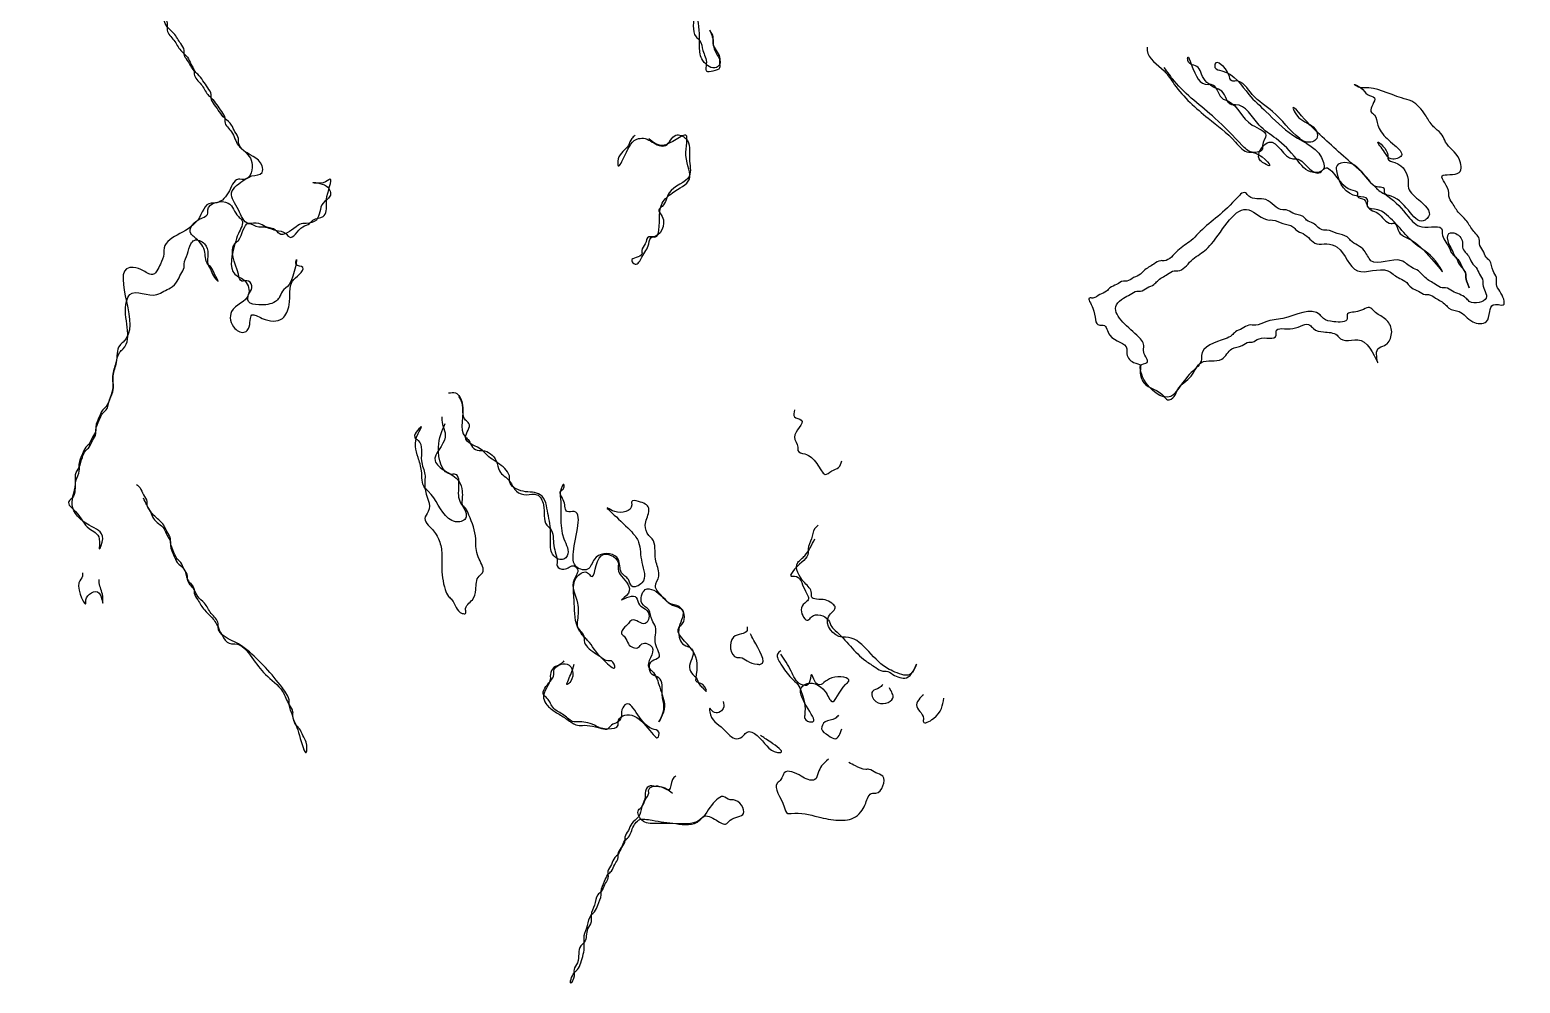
# Model space of a CAD drawing. Header units: metres. Extents: x 0 to 100, y 0 to 141.
# Drawn here: x 80.16 to 91.15, y 5.72 to 12.75 of the extents above; entities that cross this region are included whole.
import ezdxf

# ---------------------------------------------------------------- set-up
doc = ezdxf.new("R2010")
doc.units = ezdxf.units.M

msp = doc.modelspace()

# ---------------------------------------------------------------- linework, layer by layer
for points in [[(84.875, 13.825), (84.85, 13.8), (84.875, 13.625), (84.9, 13.525), (84.9, 13.475), (84.925, 13.4), (84.95, 13.25), (84.975, 13.225), (85, 13.075), (85.025, 13), (85.025, 12.95), (85.05, 12.875), (85.075, 12.7), (85.1, 12.675), (85.125, 12.6), (85.15, 12.5), (85.15, 12.45), (85.2, 12.45), (85.25, 12.475), (85.25, 12.5), (85.25, 12.55), (85.225, 12.6), (85.2, 12.65), (85.2, 12.7), (85.175, 12.75), (85.2, 12.675), (85.2, 12.65), (85.225, 12.575), (85.25, 12.5), (85.225, 12.475), (85.125, 12.525), (85.1, 12.625), (85.1, 12.675), (85.075, 12.875), (85.05, 12.925), (85.025, 12.95), (85, 13.025), (84.975, 13.1), (84.975, 13.225), (84.95, 13.4), (84.925, 13.45), (84.9, 13.475), (84.875, 13.55), (84.85, 13.65), (84.875, 13.8), (84.95, 13.8), (85, 13.775), (85.05, 13.75), (85.075, 13.725), (85.225, 13.7), (85.275, 13.675), (85.3, 13.675), (85.375, 13.65), (85.475, 13.45), (85.475, 13.55), (85.45, 13.6), (85.325, 13.65), (85.3, 13.675), (85.25, 13.7), (85.2, 13.725), (85.1, 13.725), (85.05, 13.75), (85, 13.775)], [(81, 13.025), (81.05, 12.975), (81.1, 12.9), (81.175, 12.8), (81.175, 12.75), (81.225, 12.675), (81.275, 12.6), (81.325, 12.55), (81.35, 12.5), (81.375, 12.45), (81.375, 12.425), (81.425, 12.35), (81.475, 12.275), (81.5, 12.25), (81.575, 12.15), (81.6, 12.1), (81.6, 12.075), (81.65, 12), (81.7, 11.9), (81.725, 11.875), (81.8, 11.775), (81.75, 11.65), (81.7, 11.65), (81.625, 11.55), (81.525, 11.475), (81.5, 11.475), (81.4, 11.35), (81.15, 11.125), (81.15, 11.1), (81.125, 11.025), (81.1, 10.975), (81.075, 10.95), (81, 10.975), (80.925, 11), (80.9, 11), (80.875, 10.75), (80.85, 10.45), (80.825, 10.425), (80.8, 10.3), (80.775, 10.2), (80.775, 10.1), (80.75, 10.025), (80.725, 9.975), (80.7, 9.95), (80.675, 9.9), (80.65, 9.825), (80.65, 9.8), (80.625, 9.75), (80.6, 9.7), (80.575, 9.675), (80.55, 9.625), (80.525, 9.55), (80.525, 9.5), (80.5, 9.425), (80.475, 9.3), (80.45, 9.275), (80.5, 9.2), (80.6, 9.075), (80.675, 9), (80.675, 8.925), (80.7, 9), (80.6, 9.1), (80.475, 9.25), (80.5, 9.425), (80.5, 9.475), (80.525, 9.525), (80.55, 9.6), (80.575, 9.65), (80.6, 9.675), (80.625, 9.725), (80.65, 9.775), (80.65, 9.8), (80.675, 9.875), (80.7, 9.925), (80.725, 9.95), (80.75, 10.025), (80.775, 10.1), (80.775, 10.2), (80.8, 10.3), (80.825, 10.375), (80.85, 10.4), (80.875, 10.75), (80.9, 10.8), (81.1, 10.8), (81.15, 10.825), (81.2, 10.85), (81.25, 10.9), (81.275, 10.95), (81.3, 11), (81.3, 11.025), (81.325, 11.1), (81.35, 11.175), (81.375, 11.2), (81.45, 11.175), (81.475, 11.1), (81.475, 11.025), (81.5, 10.975), (81.525, 10.925), (81.55, 10.9), (81.525, 10.95), (81.5, 11), (81.475, 11.025), (81.45, 11.125), (81.375, 11.225), (81.35, 11.25), (81.4, 11.35), (81.475, 11.4), (81.475, 11.425), (81.625, 11.475), (81.7, 11.375), (81.725, 11.35), (81.7, 11.25), (81.675, 11.175), (81.675, 10.95), (81.75, 10.9), (81.775, 10.8), (81.65, 10.675), (81.675, 10.55), (81.75, 10.525), (81.775, 10.55), (81.8, 10.65), (81.875, 10.625), (82.025, 10.625), (82.075, 10.725), (82.1, 10.9), (82.15, 10.95), (82.175, 11), (82.125, 11.025), (82.125, 11.05), (82.075, 10.875), (82.025, 10.825), (82, 10.775), (81.975, 10.75), (81.85, 10.725), (81.775, 10.75), (81.775, 10.8), (81.8, 10.85), (81.775, 10.9), (81.725, 10.9), (81.7, 10.95), (81.675, 11.175), (81.7, 11.2), (81.775, 11.325), (81.85, 11.3), (81.875, 11.3), (81.975, 11.275), (82.05, 11.25), (82.075, 11.225), (82.175, 11.3), (82.225, 11.325), (82.25, 11.35), (82.325, 11.375), (82.35, 11.475), (82.35, 11.5), (82.375, 11.65), (82.325, 11.625), (82.25, 11.625), (82.35, 11.6), (82.375, 11.525), (82.325, 11.475), (82.275, 11.35), (82.2, 11.325), (82.175, 11.325), (82.125, 11.3), (82, 11.25), (81.975, 11.275), (81.9, 11.3), (81.85, 11.325), (81.775, 11.325), (81.7, 11.425), (81.65, 11.55), (81.75, 11.65), (81.8, 11.675), (81.875, 11.7), (81.875, 11.75), (81.725, 11.875), (81.7, 11.925), (81.7, 11.95), (81.675, 12), (81.65, 12.05), (81.6, 12.1), (81.525, 12.2), (81.5, 12.25), (81.5, 12.275), (81.475, 12.325), (81.4, 12.425), (81.375, 12.45), (81.325, 12.525), (81.3, 12.575), (81.3, 12.6), (81.275, 12.65), (81.225, 12.725), (81.175, 12.775), (81.15, 12.825), (81.1, 12.9)], [(88.4, 12.625), (88.4, 12.6), (88.525, 12.45), (88.6, 12.35), (88.85, 12.1), (89.05, 11.925), (89.15, 11.85), (89.175, 11.85), (89.3, 11.75), (89.25, 11.775), (89.225, 11.8), (89.3, 11.925), (89.475, 11.8), (89.5, 11.8), (89.6, 11.725), (89.675, 11.7), (89.7, 11.725), (89.9, 11.575), (89.95, 11.55), (89.95, 11.525), (90, 11.5), (90.025, 11.45), (90.05, 11.425), (90.1, 11.4), (90.2, 11.325), (90.225, 11.325), (90.25, 11.275), (90.35, 11.2), (90.575, 10.975), (90.525, 11.05), (90.375, 11.175), (90.15, 11.4), (90.1, 11.425), (90.025, 11.45), (90.025, 11.5), (89.95, 11.525), (89.8, 11.7), (89.8, 11.75), (89.875, 11.775), (90.025, 11.65), (90.075, 11.6), (90.1, 11.575), (90.175, 11.525), (90.325, 11.375), (90.425, 11.3), (90.575, 11.275), (90.575, 11.25), (90.625, 11.15), (90.65, 11.1), (90.675, 11.075), (90.7, 11.025), (90.75, 10.95), (90.75, 10.925), (90.775, 10.85), (90.75, 10.925), (90.75, 10.95), (90.725, 11), (90.7, 11.05), (90.675, 11.075), (90.65, 11.125), (90.625, 11.175), (90.625, 11.25), (90.675, 11.25), (90.725, 11.175), (90.725, 11.15), (90.775, 11.075), (90.8, 11.025), (90.825, 11), (90.85, 10.95), (90.875, 10.9), (90.875, 10.875), (90.9, 10.775), (90.775, 10.75), (90.75, 10.775), (90.65, 10.825), (90.6, 10.85), (90.575, 10.85), (90.525, 10.875), (90.45, 10.925), (90.4, 10.975), (90.35, 11), (90.275, 11.05), (90.05, 11.05), (90, 11.125), (89.9, 11.2), (89.875, 11.225), (89.8, 11.25), (89.725, 11.275), (89.7, 11.275), (89.625, 11.325), (89.575, 11.35), (89.55, 11.375), (89.475, 11.4), (89.425, 11.425), (89.4, 11.425), (89.275, 11.5), (89.15, 11.525), (89.125, 11.55), (89.05, 11.5), (88.775, 11.25), (88.725, 11.2), (88.625, 11.125), (88.525, 11.05), (88.5, 11.05), (88.45, 11.025), (88.375, 10.975), (88.35, 10.95), (88.3, 10.925), (88.25, 10.9), (88.225, 10.9), (88.175, 10.875), (88.125, 10.85), (88.1, 10.825), (88.05, 10.8), (88, 10.775), (87.975, 10.775), (88, 10.7), (88.05, 10.575), (88.075, 10.575), (88.125, 10.5), (88.25, 10.4), (88.25, 10.375), (88.3, 10.3), (88.35, 10.275), (88.35, 10.25), (88.375, 10.15), (88.525, 10.05), (88.55, 10.025), (88.6, 10.05), (88.625, 10.1), (88.725, 10.2), (88.8, 10.3), (88.95, 10.325), (89.025, 10.4), (89.1, 10.425), (89.15, 10.45), (89.175, 10.45), (89.225, 10.475), (89.35, 10.5), (89.35, 10.525), (89.475, 10.55), (89.6, 10.575), (89.625, 10.55), (89.7, 10.525), (89.8, 10.5), (89.825, 10.475), (90, 10.45), (90.1, 10.3), (90.1, 10.4), (90.15, 10.425), (90.2, 10.5), (90.2, 10.55), (90.15, 10.625), (90.075, 10.675), (90.05, 10.7), (89.95, 10.675), (89.875, 10.65), (89.875, 10.625), (89.775, 10.6), (89.7, 10.625), (89.675, 10.65), (89.4, 10.625), (89.275, 10.6), (89.2, 10.575), (89.15, 10.575), (89.1, 10.55), (89.05, 10.525), (89.025, 10.5), (88.975, 10.475), (88.8, 10.35), (88.8, 10.325), (88.725, 10.225), (88.625, 10.1), (88.575, 10.05), (88.375, 10.175), (88.35, 10.25), (88.35, 10.275), (88.4, 10.3), (88.375, 10.375), (88.375, 10.425), (88.325, 10.5), (88.175, 10.725), (88.225, 10.775), (88.275, 10.8), (88.325, 10.825), (88.35, 10.825), (88.4, 10.85), (88.45, 10.875), (88.475, 10.9), (88.55, 10.95), (88.6, 10.975), (88.625, 10.975), (88.725, 11.05), (88.825, 11.125), (88.875, 11.175), (89.15, 11.425), (89.3, 11.35), (89.325, 11.35), (89.4, 11.325), (89.475, 11.3), (89.5, 11.275), (89.55, 11.25), (89.65, 11.175), (89.725, 11.175), (89.8, 11.15), (89.95, 10.975), (90.175, 10.975), (90.25, 10.925), (90.3, 10.9), (90.35, 10.85), (90.4, 10.825), (90.45, 10.8), (90.475, 10.8), (90.525, 10.775), (90.6, 10.725), (90.625, 10.7), (90.7, 10.675), (90.8, 10.6), (90.9, 10.6), (90.925, 10.675), (90.95, 10.725), (91.025, 10.725), (91, 10.825), (90.975, 10.875), (90.975, 10.925), (90.95, 10.975), (90.925, 11.05), (90.9, 11.075), (90.875, 11.125), (90.85, 11.175), (90.85, 11.2), (90.8, 11.275), (90.75, 11.35), (90.7, 11.4), (90.65, 11.475), (90.625, 11.525), (90.625, 11.55), (90.575, 11.675), (90.7, 11.7), (90.7, 11.8), (90.6, 11.925), (90.575, 11.975), (90.525, 12.025), (90.5, 12.05), (90.45, 12.125), (90.35, 12.225), (90.275, 12.25), (90, 12.325), (89.975, 12.325), (89.925, 12.35), (89.975, 12.325), (90.025, 12.275), (90.075, 12.25), (90.05, 12.15), (90.075, 12.125), (90.1, 12.05), (90.125, 12), (90.225, 11.9), (90.275, 11.825), (90.2, 11.8), (90.15, 11.85), (90.1, 11.925), (90.175, 11.825), (90.175, 11.8), (90.225, 11.775), (90.325, 11.625), (90.325, 11.6), (90.4, 11.5), (90.475, 11.375), (90.45, 11.35), (90.2, 11.525), (90.15, 11.55), (90.15, 11.575), (90.075, 11.6), (90.05, 11.625), (89.9, 11.775), (89.625, 12.025), (89.6, 12.05), (89.475, 12.175), (89.5, 12.125), (89.65, 12), (89.65, 11.95), (89.575, 11.925), (89.525, 11.95), (89.325, 12.15), (89.175, 12.275), (89.05, 12.375), (89.025, 12.375), (89, 12.425), (88.9, 12.5), (88.9, 12.475), (88.95, 12.45), (89.15, 12.275), (89.275, 12.15), (89.475, 11.975), (89.7, 11.775), (89.7, 11.725), (89.625, 11.7), (89.5, 11.8), (89.35, 11.95), (89.225, 12.05), (89.05, 12.2), (89.025, 12.2), (88.95, 12.3), (88.9, 12.325), (88.8, 12.425), (88.775, 12.475), (88.7, 12.525), (88.7, 12.55), (88.725, 12.5), (88.85, 12.35), (88.875, 12.35), (88.95, 12.25), (89, 12.225), (89.175, 12.05), (89.275, 11.975), (89.25, 11.9), (89.25, 11.875), (89.175, 11.85), (89.1, 11.9), (88.9, 12.1), (88.6, 12.375), (88.525, 12.475)], [(84.625, 11.975), (84.6, 11.95), (84.575, 11.9), (84.5, 11.8), (84.5, 11.75), (84.55, 11.825), (84.65, 11.95), (84.7, 11.95), (84.75, 11.925), (84.85, 11.9), (84.925, 11.975), (85, 11.95), (85.025, 11.8), (85.025, 11.675), (84.875, 11.55), (84.825, 11.45), (84.8, 11.425), (84.825, 11.375), (84.75, 11.225), (84.725, 11.225), (84.7, 11.175), (84.675, 11.125), (84.675, 11.1), (84.6, 11.05), (84.625, 11.025), (84.675, 11.075), (84.725, 11.175), (84.75, 11.225), (84.775, 11.225), (84.8, 11.275), (84.825, 11.475), (84.9, 11.55), (85.025, 11.65), (85, 11.825), (85, 11.975), (84.825, 11.9), (84.725, 11.95)], [(83.25, 10.075), (83.3, 10.075), (83.35, 10), (83.375, 9.75), (83.4, 9.725), (83.425, 9.675), (83.475, 9.65), (83.5, 9.65), (83.6, 9.575), (83.625, 9.5), (83.7, 9.425), (83.75, 9.35), (83.825, 9.325), (83.9, 9.325), (83.95, 9.25), (83.975, 9.1), (84, 9.075), (84.025, 8.95), (84.05, 8.825), (84.05, 8.8), (84.1, 8.775), (84.175, 8.8), (84.2, 8.775), (84.175, 8.7), (84.2, 8.525), (84.2, 8.4), (84.2, 8.35), (84.25, 8.275), (84.25, 8.25), (84.275, 8.2), (84.375, 8.125), (84.4, 8.1), (84.475, 8.05), (84.45, 8.1), (84.425, 8.1), (84.375, 8.125), (84.275, 8.25), (84.25, 8.275), (84.2, 8.35), (84.175, 8.55), (84.175, 8.675), (84.2, 8.725), (84.275, 8.75), (84.3, 8.725), (84.375, 8.875), (84.5, 8.825), (84.5, 8.775), (84.525, 8.725), (84.575, 8.6), (84.525, 8.55), (84.625, 8.575), (84.65, 8.525), (84.725, 8.45), (84.7, 8.375), (84.6, 8.4), (84.575, 8.375), (84.55, 8.35), (84.525, 8.3), (84.55, 8.275), (84.575, 8.225), (84.65, 8.2), (84.675, 8.225), (84.75, 8.2), (84.725, 8.05), (84.75, 8.025), (84.8, 7.925), (84.825, 7.85), (84.825, 7.7), (84.8, 7.65), (84.825, 7.7), (84.825, 7.85), (84.8, 7.975), (84.75, 8), (84.75, 8.1), (84.8, 8.125), (84.775, 8.225), (84.775, 8.35), (84.75, 8.4), (84.725, 8.475), (84.675, 8.525), (84.7, 8.625), (84.825, 8.575), (84.85, 8.55), (84.875, 8.525), (84.975, 8.475), (84.95, 8.35), (84.95, 8.275), (84.975, 8.225), (85.025, 8.2), (85.05, 8.175), (85.025, 8.05), (85.05, 8), (85.075, 7.975), (85.1, 7.925), (85.125, 7.9), (85.15, 7.875), (85.125, 7.925), (85.075, 7.95), (85.075, 7.975), (85.05, 8.175), (84.95, 8.35), (84.975, 8.375), (84.95, 8.5), (84.875, 8.525), (84.825, 8.575), (84.775, 8.65), (84.8, 8.725), (84.8, 8.75), (84.775, 8.85), (84.75, 9), (84.725, 9.025), (84.7, 9.1), (84.725, 9.2), (84.725, 9.225), (84.65, 9.275), (84.6, 9.275), (84.6, 9.25), (84.475, 9.2), (84.425, 9.225), (84.6, 9.05), (84.65, 8.975), (84.675, 8.825), (84.675, 8.675), (84.6, 8.65), (84.575, 8.7), (84.55, 8.725), (84.525, 8.75), (84.5, 8.85), (84.475, 8.875), (84.325, 8.85), (84.275, 8.775), (84.225, 8.775), (84.2, 9.075), (84.175, 9.2), (84.125, 9.2), (84.1, 9.275), (84.075, 9.35), (84.1, 9.375), (84.1, 9.4), (84.075, 9.35), (84.075, 9.3), (84.1, 9), (84.125, 8.875), (84.1, 8.85), (84.025, 8.875), (84, 8.975), (84, 9.075), (83.975, 9.225), (83.95, 9.3), (83.925, 9.325), (83.8, 9.35), (83.7, 9.425), (83.7, 9.45), (83.625, 9.55), (83.525, 9.625), (83.5, 9.65), (83.375, 9.75), (83.4, 9.85), (83.375, 9.875), (83.35, 10), (83.325, 10.05)], [(83.2, 9.9), (83.2, 9.875), (83.225, 9.75), (83.15, 9.575), (83.225, 9.5), (83.325, 9.425), (83.35, 9.35), (83.35, 9.3), (83.35, 9.25), (83.375, 9.2), (83.375, 9.15), (83.3, 9.125), (83.25, 9.15), (83.1, 9.35), (83.075, 9.375), (83.05, 9.5), (83.025, 9.6), (83.025, 9.775), (83.05, 9.825), (83, 9.75), (83.025, 9.725), (83.05, 9.575), (83.075, 9.475), (83.075, 9.375), (83.1, 9.2), (83.075, 9.15), (83.1, 9.1), (83.125, 9.075), (83.175, 9), (83.2, 8.9), (83.2, 8.8), (83.225, 8.625), (83.25, 8.575), (83.275, 8.55), (83.35, 8.45), (83.375, 8.45), (83.375, 8.475), (83.425, 8.55), (83.45, 8.625), (83.475, 8.725), (83.5, 8.75), (83.475, 8.85), (83.45, 8.975), (83.45, 9), (83.4, 9.175), (83.375, 9.225), (83.35, 9.25), (83.325, 9.375), (83.3, 9.475), (83.275, 9.475), (83.175, 9.675), (83.225, 9.85)], [(85.8, 9.95), (85.8, 9.9), (85.85, 9.875), (85.8, 9.75), (85.825, 9.675), (85.825, 9.65), (85.875, 9.625), (85.925, 9.6), (86, 9.5), (86.025, 9.475), (86.075, 9.5), (86.125, 9.525), (86.15, 9.575)], [(80.95, 9.4), (80.975, 9.375), (81, 9.325), (81.025, 9.275), (81.025, 9.25), (81.05, 9.2), (81.075, 9.15), (81.15, 9.075), (81.175, 9.025), (81.2, 8.975), (81.2, 8.95), (81.225, 8.875), (81.25, 8.825), (81.3, 8.775), (81.325, 8.7), (81.375, 8.625), (81.375, 8.6), (81.4, 8.55), (81.45, 8.475), (81.5, 8.425), (81.55, 8.35), (81.65, 8.225), (81.675, 8.225), (81.8, 8.125), (81.9, 8), (82.025, 7.875), (82.075, 7.775), (82.1, 7.725), (82.1, 7.7), (82.125, 7.625), (82.15, 7.55), (82.2, 7.425), (82.2, 7.5), (82.175, 7.55), (82.15, 7.6), (82.125, 7.625), (82.1, 7.7), (82.075, 7.775), (82.075, 7.8), (82.025, 7.9), (81.9, 8.05), (81.85, 8.1), (81.7, 8.225), (81.55, 8.35), (81.55, 8.375), (81.5, 8.45), (81.45, 8.525), (81.4, 8.575), (81.375, 8.625), (81.325, 8.7), (81.325, 8.725), (81.3, 8.775), (81.275, 8.825), (81.25, 8.85), (81.225, 8.9), (81.2, 8.975), (81.2, 9), (81.175, 9.05), (81.15, 9.1), (81.075, 9.175), (81.025, 9.25), (81, 9.3)], [(85.975, 9.1), (85.95, 9.075), (85.925, 9), (85.9, 8.925), (85.9, 8.9), (85.8, 8.775), (85.775, 8.725), (85.8, 8.725), (85.875, 8.625), (85.9, 8.55), (85.875, 8.525), (85.85, 8.475), (85.9, 8.4), (85.925, 8.425), (86.05, 8.4), (86.075, 8.35), (86.1, 8.325), (86.325, 8.1), (86.4, 8.05), (86.45, 8.025), (86.475, 8.025), (86.525, 8), (86.625, 7.975), (86.675, 8.025), (86.7, 8.075), (86.675, 8.025), (86.65, 8), (86.525, 8.025), (86.475, 8.05), (86.175, 8.275), (86.15, 8.275), (86.05, 8.425), (86.1, 8.5), (86.075, 8.525), (86.025, 8.55), (85.925, 8.575), (85.925, 8.6), (85.875, 8.675), (85.825, 8.825), (85.85, 8.85), (85.875, 8.875), (85.95, 9)], [(80.55, 8.75), (80.55, 8.725), (80.525, 8.675), (80.575, 8.525), (80.575, 8.55), (80.675, 8.6), (80.7, 8.525), (80.7, 8.575), (80.675, 8.675), (80.675, 8.7)], [(85.45, 8.35), (85.45, 8.325), (85.35, 8.275), (85.375, 8.125), (85.4, 8.125), (85.45, 8.1), (85.525, 8.075), (85.55, 8.075), (85.5, 8.25), (85.475, 8.3)], [(85.7, 8.175), (85.675, 8.15), (85.7, 8.075), (85.775, 7.975), (85.825, 7.925), (85.85, 7.875), (85.875, 7.7), (85.875, 7.675), (85.925, 7.65), (85.85, 7.9), (85.875, 7.925), (86.025, 7.875), (86.075, 7.8), (86.175, 7.925), (86.2, 7.95), (86.075, 7.975), (85.975, 7.925), (85.95, 7.95), (85.925, 8), (85.9, 7.925), (85.85, 7.925), (85.775, 8.025), (85.7, 8.15)], [(84.1, 8.1), (84.075, 8.075), (84.025, 8.05), (84, 8), (84, 7.975), (83.95, 7.825), (83.975, 7.775), (84, 7.75), (84.075, 7.7), (84.15, 7.65), (84.2, 7.625), (84.25, 7.625), (84.425, 7.6), (84.5, 7.625), (84.5, 7.65), (84.6, 7.7), (84.8, 7.55), (84.8, 7.575), (84.75, 7.6), (84.55, 7.775), (84.525, 7.725), (84.525, 7.7), (84.5, 7.65), (84.45, 7.625), (84.425, 7.6), (84.325, 7.625), (84.2, 7.65), (84.175, 7.65), (84.1, 7.7), (84.025, 7.75), (83.975, 7.825), (83.95, 7.85), (84, 7.95), (84.025, 8), (84.025, 8.025), (84.125, 8.075), (84.15, 7.95), (84.125, 7.925), (84.15, 8), (84.175, 8.075)], [(86.45, 7.925), (86.425, 7.9), (86.375, 7.875), (86.4, 7.8), (86.525, 7.825), (86.5, 7.9)], [(86.75, 7.85), (86.725, 7.825), (86.7, 7.775), (86.75, 7.675), (86.75, 7.65), (86.825, 7.675), (86.9, 7.825)], [(85.275, 7.8), (85.275, 7.75), (85.2, 7.725), (85.175, 7.75), (85.175, 7.725), (85.275, 7.6), (85.375, 7.525), (85.425, 7.55), (85.45, 7.575), (85.525, 7.55), (85.675, 7.425), (85.7, 7.425), (85.625, 7.5), (85.55, 7.55)], [(86.125, 7.7), (86.1, 7.675), (86.025, 7.65), (86, 7.6), (86.05, 7.55), (86.1, 7.525), (86.15, 7.6)], [(86.05, 7.375), (86, 7.325), (85.975, 7.275), (85.95, 7.225), (85.9, 7.225), (85.85, 7.25), (85.725, 7.275), (85.7, 7.225), (85.675, 7.2), (85.725, 7.025), (85.75, 6.975), (85.775, 6.975), (85.975, 6.95), (86.125, 6.925), (86.25, 6.95), (86.3, 7), (86.325, 7.05), (86.375, 7.125), (86.4, 7.125), (86.45, 7.25), (86.4, 7.275), (86.35, 7.3), (86.325, 7.3), (86.25, 7.325), (86.2, 7.35)], [(84.925, 7.25), (84.9, 7.225), (84.875, 7.15), (84.8, 7.175), (84.775, 7.175), (84.725, 7.175), (84.7, 7.125), (84.7, 7.1), (84.675, 7.025), (84.65, 6.95), (84.6, 6.9), (84.575, 6.85), (84.55, 6.8), (84.55, 6.775), (84.525, 6.725), (84.5, 6.675), (84.475, 6.65), (84.45, 6.6), (84.425, 6.55), (84.425, 6.5), (84.4, 6.45), (84.375, 6.4), (84.35, 6.375), (84.325, 6.3), (84.3, 6.225), (84.3, 6.175), (84.275, 6.125), (84.25, 6.025), (84.225, 6), (84.2, 5.875), (84.175, 5.825), (84.175, 5.775), (84.15, 5.725), (84.175, 5.8), (84.2, 5.825), (84.225, 5.875), (84.25, 6), (84.25, 6.075), (84.275, 6.15), (84.3, 6.225), (84.325, 6.25), (84.35, 6.3), (84.375, 6.375), (84.375, 6.4), (84.4, 6.475), (84.425, 6.525), (84.45, 6.55), (84.475, 6.6), (84.5, 6.65), (84.5, 6.675), (84.525, 6.725), (84.55, 6.775), (84.575, 6.8), (84.6, 6.85), (84.65, 6.925), (84.75, 6.925), (84.925, 6.9), (85.1, 6.925), (85.125, 6.95), (85.225, 6.925), (85.3, 6.9), (85.325, 6.925), (85.425, 6.975), (85.35, 7.075), (85.325, 7.075), (85.275, 7.1), (85.225, 7.075), (85.2, 7.05), (85.1, 6.925), (84.9, 6.9), (84.775, 6.9), (84.675, 6.925), (84.65, 7), (84.675, 7.025), (84.7, 7.075), (84.725, 7.125), (84.725, 7.15), (84.8, 7.175), (84.9, 7.125)]]:
    msp.add_spline(points, degree=3)

doc.saveas('drawing.dxf')
